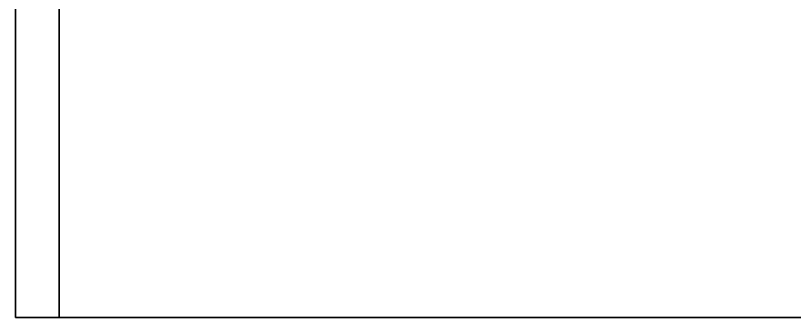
# Model space of a CAD drawing. Extents: x -234 to 3254, y -500 to 80.
# Drawn here: x 20.5 to 38.39, y -450 to -443.06 of the extents above; entities that cross this region are included whole.
import ezdxf

# ---------------------------------------------------------------- set-up
doc = ezdxf.new("R2010")
doc.units = 0

# ---------------------------------------------------------------- blocks, each defined once
blk = doc.blocks.new('Rack florencia.alacena 2p torre.Door Std (unica) [1]1', base_point=(1.5, 0, 1000))
at = {"layer": 'c-guatambu', "color": 0}
for points in [[(1.5, 19, 1000), (1.5, 0, 1000), (1.5, 0, 1.5), (1.5, 19, 1.5)], [(1.5, 19, 1.5), (1.5, 0, 1.5), (498.5, 0, 1.5), (498.5, 19, 1.5)], [(498.5, 19, 1000), (498.5, 0, 1000), (1.5, 0, 1000), (1.5, 19, 1000)], [(1.5, 0, 1000), (1.5, 0, 1.5), (498.5, 0, 1.5), (498.5, 0, 1000)]]:
    blk.add_3dface(points, dxfattribs=at)
blk = doc.blocks.new('Rack florencia.alacena 2p torre.Door Std (unica) [1]')
at = {"layer": 'c-guatambu'}
blk.add_blockref('Rack florencia.alacena 2p torre.Door Std (unica) [1]1', (1.5, 0, 1000), dxfattribs=at)
blk = doc.blocks.new('Rack florencia.alacena 2p torre')
at = {"layer": 'Rack florencia.alacena 2p torre.Door Std (unica) [1]'}
blk.add_blockref('Rack florencia.alacena 2p torre.Door Std (unica) [1]', (0, 0), dxfattribs=at)
blk = doc.blocks.new('Rack florencia.alacena 2p base.Door Std (unica) [1]1', base_point=(2.5, 0, 598.5))
at = {"layer": 'c-guatambu', "color": 0}
for points in [[(2.5, 19, 598.5), (2.5, 0, 598.5), (2.5, 0, 101.5), (2.5, 19, 101.5)], [(2.5, 19, 101.5), (2.5, 0, 101.5), (499.5, 0, 101.5), (499.5, 19, 101.5)], [(499.5, 19, 598.5), (499.5, 0, 598.5), (2.5, 0, 598.5), (2.5, 19, 598.5)], [(2.5, 0, 598.5), (2.5, 0, 101.5), (499.5, 0, 101.5), (499.5, 0, 598.5)]]:
    blk.add_3dface(points, dxfattribs=at)
blk = doc.blocks.new('Rack florencia.alacena 2p base.Door Std (unica) [1]')
at = {"layer": 'c-guatambu'}
blk.add_blockref('Rack florencia.alacena 2p base.Door Std (unica) [1]1', (2.5, 0, 598.5), dxfattribs=at)
blk = doc.blocks.new('Rack florencia.alacena 2p base')
at = {"layer": 'Rack florencia.alacena 2p base.Door Std (unica) [1]'}
blk.add_blockref('Rack florencia.alacena 2p base.Door Std (unica) [1]', (0, 0), dxfattribs=at)

msp = doc.modelspace()

# ---------------------------------------------------------------- block references
for name, p in [('Rack florencia.alacena 2p torre', (19, -450, 1566)), ('Rack florencia.alacena 2p base', (19, -450, 6))]:
    msp.add_blockref(name, p)

doc.saveas('drawing.dxf')
